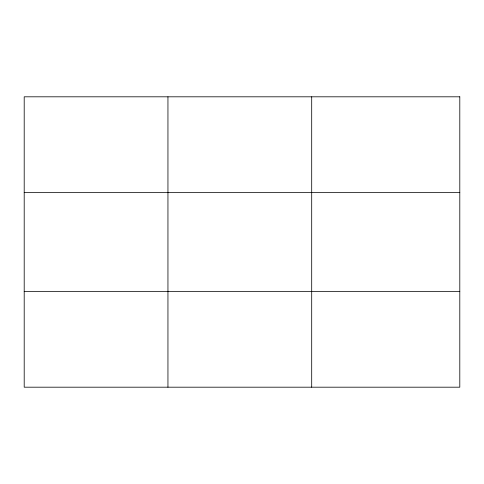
<?xml version="1.0" encoding="UTF-8"?>
<svg xmlns="http://www.w3.org/2000/svg" width="484" height="484" viewBox="0 0 484 484"><rect width="100%" height="100%" fill="white"/><g stroke="black" fill="none" stroke-linecap="round" stroke-linejoin="round"><path stroke-width="0.73" d="M167.948 387.188L167.948 96.812M311.696 387.188L311.696 96.812M24.2 192.638L459.8 192.638M24.2 291.362L459.8 291.362M459.8 96.812L459.8 387.188L24.2 387.188L24.2 96.812L459.8 96.812"/></g></svg>
